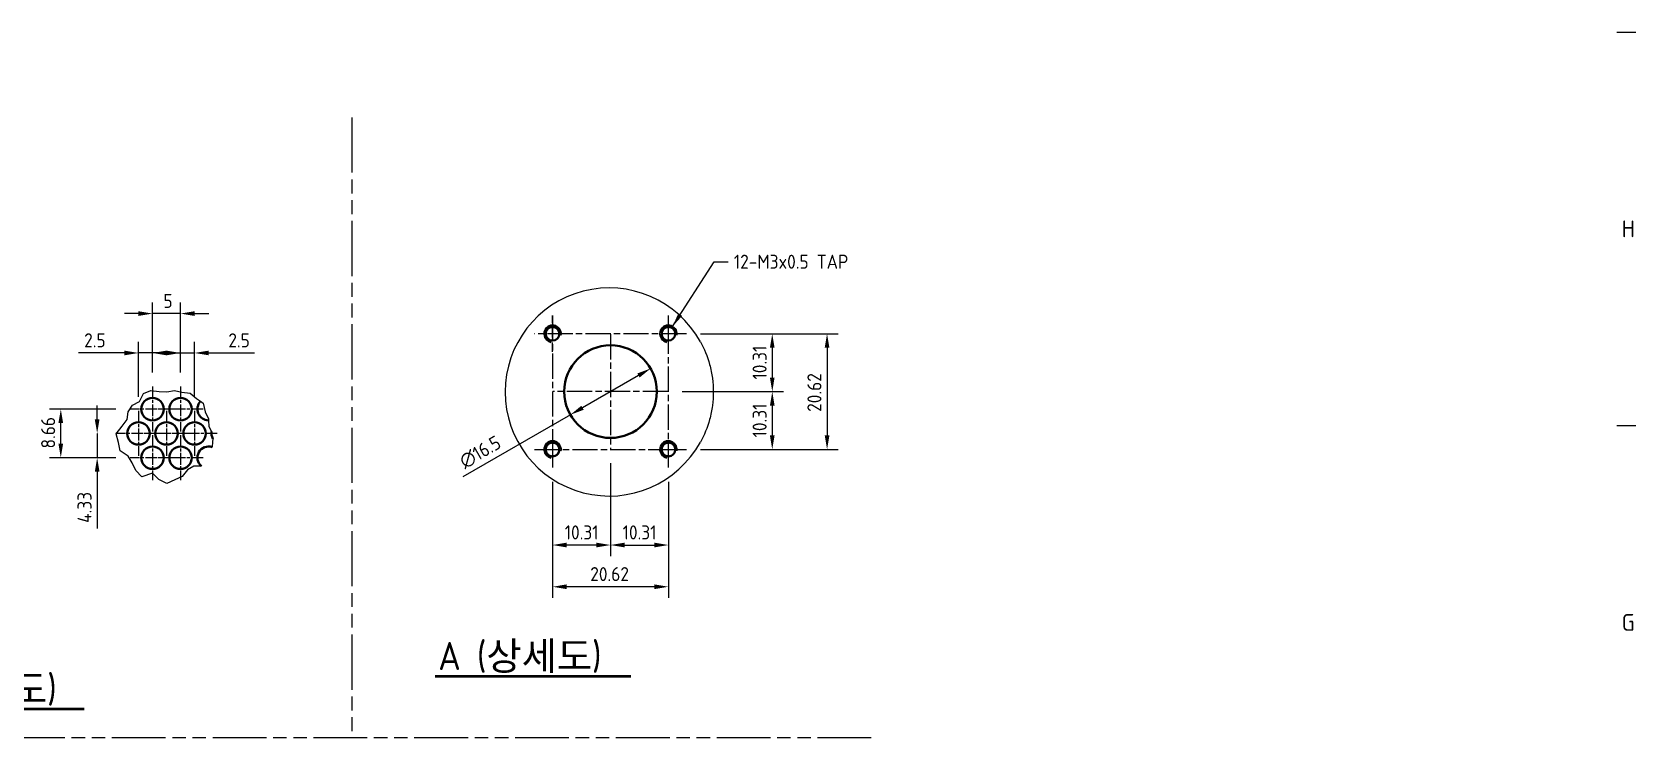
# Model space of a CAD drawing. Header units: millimetres. Extents: x 0 to 2378, y 0 to 1682.
# Drawn here: x 1774 to 2345, y 870 to 1121 of the extents above; entities that cross this region are included whole.
import ezdxf

# ---------------------------------------------------------------- set-up
doc = ezdxf.new("R2010")
doc.units = ezdxf.units.MM
doc.header["$LTSCALE"] = 2
doc.linetypes.add('CHAIN', pattern=[0.3543, 0.2362, -0.0295, 0.0591, -0.0295])
doc.linetypes.add('DOUBLE_DASH_CHAIN', pattern=[1.2403, 0.6614, -0.0827, 0.1654, -0.0827, 0.1654, -0.0827])
doc.layers.get('0').update_dxf_attribs({"color": 3, "lineweight": 25})
for name, color, linetype, lineweight in [('가시적인 것(ISO)', 3, 'Continuous', 40), ('가시적인 좁은 것(ISO)', 3, 'Continuous', 35), ('경계(ISO)', 7, 'Continuous', 25), ('기호(ISO)', 5, 'Continuous', 25), ('끊기 선(JIS)', 7, 'Continuous', 25), ('스케치 형상(ISO)', 3, 'Continuous', 25), ('중심 표식(ISO)', 1, 'Continuous', 25), ('중심선(ISO)', 1, 'Continuous', 25), ('치수(ISO)', 2, 'Continuous', 25)]:
    doc.layers.add(name, color=color, linetype=linetype, lineweight=lineweight)
doc.styles.add('문자 텍스트_PSTEK_POSCO', font='isocp.shx')
doc.styles.add('치수 텍스트_PSTEK_POSCO', font='isocp.shx')
doc.styles.add('텍스트 스타일512', font='isocp.shx')
doc.dimstyles.new('치수_PSTEK_POSCO', dxfattribs={"dimscale": 2, "dimtxt": 2.5, "dimasz": 2.5, "dimexe": 2, "dimexo": 2.5, "dimgap": 1, "dimtad": 1, "dimrnd": 1e-08, "dimdsep": 46, "dimtxsty": '치수 텍스트_PSTEK_POSCO', "dimcen": 0.09, "dimdle": 10, "dimclrd": 7, "dimclre": 7, "dimclrt": 2, "dimadec": 1, "dimazin": 2, "dimtfac": 1, "dimtmove": 0, "dimatfit": 3, "dimfxl": 0, "dimtolj": 1, "dimlwd": -1, "dimlwe": -1, "dimarcsym": 0})
doc.dimstyles.new('치수_PSTEK_POSCO$7', dxfattribs={"dimscale": 2, "dimtxt": 2.5, "dimasz": 2.5, "dimexe": 2, "dimexo": 2.5, "dimgap": 1, "dimtad": 1, "dimrnd": 1e-08, "dimdsep": 46, "dimtxsty": '치수 텍스트_PSTEK_POSCO', "dimcen": 0.09, "dimdle": 10, "dimclrd": 7, "dimclre": 7, "dimclrt": 2, "dimadec": 1, "dimazin": 2, "dimtfac": 1, "dimtmove": 0, "dimatfit": 3, "dimfxl": 0, "dimtolj": 1, "dimlwd": -1, "dimlwe": -1, "dimarcsym": 0})

# ---------------------------------------------------------------- blocks, each defined once
blk = doc.blocks.new('경계 Default Border')
at = {"layer": '경계(ISO)'}
for p, q in [((1169, 560.67), (1172.4, 560.67)), ((1169, 490.58), (1172.4, 490.58))]:
    blk.add_line(p, q, dxfattribs=at)
at = {"layer": '경계(ISO)', "color": 2, "char_height": 3, "attachment_point": 7, "style": '문자 텍스트_PSTEK_POSCO'}
for s, insert in [('H', (1169.88, 524.12)), ('G', (1169.88, 454.01))]:
    blk.add_mtext(s, dxfattribs=dict(at, insert=insert))
blk = doc.blocks.new('*D99')
at = {"layer": 'Defpoints', "color": 0}
for p in [(1811.62, 978.35), (1796.92, 969.69), (1808.62, 969.69)]:
    blk.add_point(p, dxfattribs=at)
at = {"layer": '치수(ISO)', "color": 7}
for p, q in [((1796.92, 983.35), (1796.92, 988.35)), ((1796.92, 978.35), (1796.92, 969.69)), ((1803.62, 969.69), (1792.92, 969.69)), ((1796.92, 964.69), (1796.92, 944.48))]:
    blk.add_line(p, q, dxfattribs=at)
for points in [[(1796.08, 983.35), (1797.75, 983.35), (1796.92, 978.35)], [(1796.08, 964.69), (1797.75, 964.69), (1796.92, 969.69)]]:
    blk.add_solid(points, dxfattribs=at)
at = {"layer": '치수(ISO)', "color": 2, "insert": (1792.42, 946.48), "char_height": 5, "attachment_point": 4, "rotation": 90, "style": '치수 텍스트_PSTEK_POSCO'}
blk.add_mtext('\\A1;4.33', dxfattribs=at)
blk = doc.blocks.new('*D100')
at = {"layer": 'Defpoints', "color": 0}
for p in [(1783.97, 987.01), (1808.62, 987.01), (1808.62, 969.69)]:
    blk.add_point(p, dxfattribs=at)
at = {"layer": '치수(ISO)', "color": 7}
for p, q in [((1803.62, 987.01), (1779.97, 987.01)), ((1783.97, 974.69), (1783.97, 982.01)), ((1803.62, 969.69), (1779.97, 969.69))]:
    blk.add_line(p, q, dxfattribs=at)
for points in [[(1783.13, 982.01), (1784.8, 982.01), (1783.97, 987.01)], [(1783.13, 974.69), (1784.8, 974.69), (1783.97, 969.69)]]:
    blk.add_solid(points, dxfattribs=at)
at = {"layer": '치수(ISO)', "color": 2, "insert": (1779.47, 972.98), "char_height": 5, "attachment_point": 4, "rotation": 90, "style": '치수 텍스트_PSTEK_POSCO'}
blk.add_mtext('\\A1;8.66', dxfattribs=at)
blk = doc.blocks.new('*D101')
at = {"layer": 'Defpoints', "color": 0}
for p in [(1816.62, 1007.01), (1816.62, 995.01), (1811.62, 986.35)]:
    blk.add_point(p, dxfattribs=at)
at = {"layer": '치수(ISO)', "color": 7}
for p, q in [((1811.62, 991.35), (1811.62, 1011.01)), ((1816.62, 1000.01), (1816.62, 1011.01)), ((1806.62, 1007.01), (1790.28, 1007.01)), ((1816.62, 1007.01), (1811.62, 1007.01)), ((1821.62, 1007.01), (1826.62, 1007.01))]:
    blk.add_line(p, q, dxfattribs=at)
for points in [[(1806.62, 1007.84), (1806.62, 1006.18), (1811.62, 1007.01)], [(1821.62, 1007.84), (1821.62, 1006.18), (1816.62, 1007.01)]]:
    blk.add_solid(points, dxfattribs=at)
at = {"layer": '치수(ISO)', "color": 2, "insert": (1792.28, 1011.51), "char_height": 5, "attachment_point": 4, "style": '치수 텍스트_PSTEK_POSCO'}
blk.add_mtext('\\A1;2.5', dxfattribs=at)
blk = doc.blocks.new('*D102')
at = {"layer": 'Defpoints', "color": 0}
for p in [(1816.62, 1021.04), (1816.62, 995.01), (1826.62, 995.01)]:
    blk.add_point(p, dxfattribs=at)
at = {"layer": '치수(ISO)', "color": 7}
for p, q in [((1816.62, 1000.01), (1816.62, 1025.04)), ((1826.62, 1000.01), (1826.62, 1025.04)), ((1811.62, 1021.04), (1806.62, 1021.04)), ((1826.62, 1021.04), (1816.62, 1021.04)), ((1831.62, 1021.04), (1836.62, 1021.04))]:
    blk.add_line(p, q, dxfattribs=at)
for points in [[(1811.62, 1021.87), (1811.62, 1020.2), (1816.62, 1021.04)], [(1831.62, 1021.87), (1831.62, 1020.2), (1826.62, 1021.04)]]:
    blk.add_solid(points, dxfattribs=at)
at = {"layer": '치수(ISO)', "color": 2, "insert": (1820.51, 1025.54), "char_height": 5, "attachment_point": 4, "style": '치수 텍스트_PSTEK_POSCO'}
blk.add_mtext('\\A1;5', dxfattribs=at)
blk = doc.blocks.new('*D103')
at = {"layer": 'Defpoints', "color": 0}
for p in [(1826.62, 1007.01), (1826.62, 995.01), (1831.62, 986.35)]:
    blk.add_point(p, dxfattribs=at)
at = {"layer": '치수(ISO)', "color": 7}
for p, q in [((1826.62, 1000.01), (1826.62, 1011.01)), ((1831.62, 991.35), (1831.62, 1011.01)), ((1821.62, 1007.01), (1816.62, 1007.01)), ((1826.62, 1007.01), (1831.62, 1007.01)), ((1836.62, 1007.01), (1852.95, 1007.01))]:
    blk.add_line(p, q, dxfattribs=at)
for points in [[(1821.62, 1007.84), (1821.62, 1006.18), (1826.62, 1007.01)], [(1836.62, 1007.84), (1836.62, 1006.18), (1831.62, 1007.01)]]:
    blk.add_solid(points, dxfattribs=at)
at = {"layer": '치수(ISO)', "color": 2, "insert": (1843.62, 1011.51), "char_height": 5, "attachment_point": 4, "style": '치수 텍스트_PSTEK_POSCO'}
blk.add_mtext('\\A1;2.5', dxfattribs=at)
blk = doc.blocks.new('*D104')
at = {"layer": 'Defpoints', "color": 0}
for p in [(2006.78, 1013.86), (2006.78, 972.62), (2056.8, 972.62)]:
    blk.add_point(p, dxfattribs=at)
at = {"layer": '치수(ISO)', "color": 7}
for p, q in [((2011.78, 1013.86), (2060.8, 1013.86)), ((2056.8, 1008.86), (2056.8, 977.62)), ((2011.78, 972.62), (2060.8, 972.62))]:
    blk.add_line(p, q, dxfattribs=at)
for points in [[(2055.97, 1008.86), (2057.64, 1008.86), (2056.8, 1013.86)], [(2055.97, 977.62), (2057.64, 977.62), (2056.8, 972.62)]]:
    blk.add_solid(points, dxfattribs=at)
at = {"layer": '치수(ISO)', "color": 2, "insert": (2052.3, 986.03), "char_height": 5, "attachment_point": 4, "rotation": 90, "style": '치수 텍스트_PSTEK_POSCO'}
blk.add_mtext('\\A1;20.62', dxfattribs=at)
blk = doc.blocks.new('*D105')
at = {"layer": 'Defpoints', "color": 0}
for p in [(1959.08, 966.16), (2000.32, 966.16), (1959.08, 923.72)]:
    blk.add_point(p, dxfattribs=at)
at = {"layer": '치수(ISO)', "color": 7}
for p, q in [((1959.08, 961.16), (1959.08, 919.72)), ((2000.32, 961.16), (2000.32, 919.72)), ((1995.32, 923.72), (1964.08, 923.72))]:
    blk.add_line(p, q, dxfattribs=at)
for points in [[(1964.08, 924.56), (1964.08, 922.89), (1959.08, 923.72)], [(1995.32, 924.56), (1995.32, 922.89), (2000.32, 923.72)]]:
    blk.add_solid(points, dxfattribs=at)
at = {"layer": '치수(ISO)', "color": 2, "insert": (1972.48, 928.23), "char_height": 5, "attachment_point": 4, "style": '치수 텍스트_PSTEK_POSCO'}
blk.add_mtext('\\A1;20.62', dxfattribs=at)
blk = doc.blocks.new('*D106')
at = {"layer": 'Defpoints', "color": 0}
for p in [(2006.78, 1013.86), (2000.2, 993.24), (2037.29, 993.24)]:
    blk.add_point(p, dxfattribs=at)
at = {"layer": '치수(ISO)', "color": 7}
for p, q in [((2011.78, 1013.86), (2041.29, 1013.86)), ((2037.29, 1008.86), (2037.29, 998.24)), ((2005.2, 993.24), (2041.29, 993.24))]:
    blk.add_line(p, q, dxfattribs=at)
for points in [[(2036.46, 1008.86), (2038.12, 1008.86), (2037.29, 1013.86)], [(2036.46, 998.24), (2038.12, 998.24), (2037.29, 993.24)]]:
    blk.add_solid(points, dxfattribs=at)
at = {"layer": '치수(ISO)', "color": 2, "insert": (2032.79, 997.55), "char_height": 5, "attachment_point": 4, "rotation": 90, "style": '치수 텍스트_PSTEK_POSCO'}
blk.add_mtext('\\A1;10.31', dxfattribs=at)
blk = doc.blocks.new('*D107')
at = {"layer": 'Defpoints', "color": 0}
for p in [(2000.2, 993.24), (2006.78, 972.62), (2037.29, 972.62)]:
    blk.add_point(p, dxfattribs=at)
at = {"layer": '치수(ISO)', "color": 7}
for p, q in [((2005.2, 993.24), (2041.29, 993.24)), ((2037.29, 988.24), (2037.29, 977.62)), ((2011.78, 972.62), (2041.29, 972.62))]:
    blk.add_line(p, q, dxfattribs=at)
for points in [[(2036.46, 988.24), (2038.12, 988.24), (2037.29, 993.24)], [(2036.46, 977.62), (2038.12, 977.62), (2037.29, 972.62)]]:
    blk.add_solid(points, dxfattribs=at)
at = {"layer": '치수(ISO)', "color": 2, "insert": (2032.79, 976.93), "char_height": 5, "attachment_point": 4, "rotation": 90, "style": '치수 텍스트_PSTEK_POSCO'}
blk.add_mtext('\\A1;10.31', dxfattribs=at)
blk = doc.blocks.new('*D108')
at = {"layer": 'Defpoints', "color": 0}
for p in [(1979.7, 972.74), (2000.32, 966.16), (2000.32, 938.59)]:
    blk.add_point(p, dxfattribs=at)
at = {"layer": '치수(ISO)', "color": 7}
for p, q in [((1979.7, 967.74), (1979.7, 934.59)), ((2000.32, 961.16), (2000.32, 934.59)), ((1984.7, 938.59), (1995.32, 938.59))]:
    blk.add_line(p, q, dxfattribs=at)
for points in [[(1984.7, 939.43), (1984.7, 937.76), (1979.7, 938.59)], [(1995.32, 939.43), (1995.32, 937.76), (2000.32, 938.59)]]:
    blk.add_solid(points, dxfattribs=at)
at = {"layer": '치수(ISO)', "color": 2, "insert": (1984.01, 943.09), "char_height": 5, "attachment_point": 4, "style": '치수 텍스트_PSTEK_POSCO'}
blk.add_mtext('\\A1;10.31', dxfattribs=at)
blk = doc.blocks.new('*D109')
at = {"layer": 'Defpoints', "color": 0}
for p in [(1979.7, 972.74), (1959.08, 966.16), (1959.08, 938.59)]:
    blk.add_point(p, dxfattribs=at)
at = {"layer": '치수(ISO)', "color": 7}
for p, q in [((1979.7, 967.74), (1979.7, 934.59)), ((1959.08, 961.16), (1959.08, 934.59)), ((1974.7, 938.59), (1964.08, 938.59))]:
    blk.add_line(p, q, dxfattribs=at)
for points in [[(1964.08, 939.43), (1964.08, 937.76), (1959.08, 938.59)], [(1974.7, 939.43), (1974.7, 937.76), (1979.7, 938.59)]]:
    blk.add_solid(points, dxfattribs=at)
at = {"layer": '치수(ISO)', "color": 2, "insert": (1963.39, 943.09), "char_height": 5, "attachment_point": 4, "style": '치수 텍스트_PSTEK_POSCO'}
blk.add_mtext('\\A1;10.31', dxfattribs=at)
blk = doc.blocks.new('*D110')
at = {"layer": 'Defpoints', "color": 0}
for p in [(1993.99, 1001.49), (1965.41, 984.99)]:
    blk.add_point(p, dxfattribs=at)
at = {"layer": '치수(ISO)', "color": 7}
for p, q in [((1989.66, 998.99), (1969.74, 987.49)), ((1965.41, 984.99), (1927.1, 962.87))]:
    blk.add_line(p, q, dxfattribs=at)
for points in [[(1989.24, 999.71), (1990.07, 998.27), (1993.99, 1001.49)], [(1969.32, 988.21), (1970.15, 986.77), (1965.41, 984.99)]]:
    blk.add_solid(points, dxfattribs=at)
at = {"layer": '치수(ISO)', "color": 2, "insert": (1926.58, 967.77), "char_height": 5, "attachment_point": 4, "rotation": 30, "style": '치수 텍스트_PSTEK_POSCO'}
blk.add_mtext('\\A1;∅16.5', dxfattribs=at)

msp = doc.modelspace()

# ---------------------------------------------------------------- linework, layer by layer
at = {"layer": '가시적인 것(ISO)'}
for centre, radius in [((1959.076, 1013.861), 2.459), ((2000.316, 1013.861), 2.459), ((1979.696, 993.241), 16.5), ((1816.616, 987.011), 4), ((1826.616, 987.011), 4), ((1811.616, 978.351), 4), ((1821.616, 978.351), 4), ((1831.616, 978.351), 4), ((1816.616, 969.691), 4), ((1826.616, 969.691), 4), ((1959.076, 972.621), 2.459), ((2000.316, 972.621), 2.459)]:
    msp.add_circle(centre, radius, dxfattribs=at)
for centre, start, end in [((1836.616, 987.011), 136.02936, 269.24761), ((1841.616, 978.351), 169.48225, 208.20753), ((1836.616, 969.691), 71.74502, 229.97096)]:
    msp.add_arc(centre, 4, start, end, dxfattribs=at)
at = {"layer": '가시적인 좁은 것(ISO)'}
for centre in [(1959.076, 1013.861), (2000.316, 1013.861), (1959.076, 972.621), (2000.316, 972.621)]:
    msp.add_arc(centre, 3, 350, 260, dxfattribs=at)
at = {"layer": '기호(ISO)', "color": 7, "lineweight": 50}
for p, q in [((1917.296, 891.883), (1986.939, 891.883)), ((1723.749, 880.18), (1792.283, 880.18))]:
    msp.add_line(p, q, dxfattribs=at)
at = {"layer": '끊기 선(JIS)'}
for p, q in [((1813.388, 992.589), (1816.066, 993.674)), ((1816.066, 993.674), (1819.039, 993.294)), ((1808.016, 986.089), (1809.525, 988.406)), ((1809.525, 988.406), (1812.034, 989.71)), ((1812.034, 989.71), (1813.388, 992.589)), ((1819.039, 993.294), (1821.702, 993.136)), ((1821.702, 993.136), (1824.422, 993.614)), ((1824.422, 993.614), (1827.103, 993.026)), ((1827.103, 993.026), (1830.062, 992.667)), ((1830.062, 992.667), (1832.317, 990.838)), ((1832.317, 990.838), (1833.738, 989.788)), ((1833.738, 989.788), (1834.689, 989.085)), ((1834.689, 989.085), (1835.347, 986.066)), ((1805.821, 980.988), (1807.57, 983.332)), ((1807.57, 983.332), (1808.016, 986.089)), ((1835.347, 986.066), (1836.529, 983.584)), ((1836.529, 983.584), (1836.564, 983.011)), ((1836.564, 983.011), (1836.696, 980.832)), ((1803.744, 978.188), (1805.821, 980.988)), ((1804.568, 975.167), (1803.744, 978.188)), ((1836.696, 980.832), (1837.684, 979.081)), ((1805.154, 972.165), (1804.568, 975.167)), ((1807.941, 970.243), (1805.154, 972.165)), ((1838.028, 975.309), (1837.869, 973.489)), ((1838.091, 976.46), (1838.028, 975.309)), ((1809.364, 967.835), (1807.941, 970.243)), ((1810.721, 965.101), (1809.364, 967.835)), ((1812.877, 962.901), (1810.721, 965.101)), ((1829.127, 965.329), (1827.219, 963.03)), ((1831.327, 966.718), (1829.127, 965.329)), ((1834.044, 966.628), (1831.327, 966.718)), ((1816.625, 964.238), (1812.877, 962.901)), ((1818.839, 961.949), (1816.625, 964.238)), ((1821.702, 960.47), (1818.839, 961.949)), ((1824.593, 961.792), (1821.702, 960.47)), ((1827.219, 963.03), (1824.593, 961.792))]:
    msp.add_line(p, q, dxfattribs=at)
msp.add_arc((1979.24, 993.117), 37.066, 28.88124, 331.11876, dxfattribs=at)
msp.add_open_spline([(2011.696, 1011.02), (2013.06, 1008.548), (2014.201, 1005.786), (2015.432, 1001.297), (2015.767, 999.638), (2016.204, 996.338), (2016.307, 994.698), (2016.307, 991.536), (2016.204, 989.896), (2015.767, 986.597), (2015.432, 984.937), (2014.201, 980.449), (2013.06, 977.686), (2011.696, 975.214)], degree=3, knots=[0.8010745, 0.8010745, 0.8010745, 0.8010745, 1.2183331, 1.2183331, 1.4555107, 1.4555107, 1.6926882, 1.6926882, 1.9298658, 1.9298658, 2.1670434, 2.1670434, 2.584302, 2.584302, 2.584302, 2.584302], dxfattribs=at)
at = {"layer": '스케치 형상(ISO)', "color": 6, "linetype": 'DOUBLE_DASH_CHAIN', "ltscale": 14.849891}
msp.add_line((1887.544, 1090.886), (1887.544, 869.866), dxfattribs=at)
at = {"layer": '스케치 형상(ISO)', "color": 6, "linetype": 'DOUBLE_DASH_CHAIN', "ltscale": 14.46936}
msp.add_line((2072.555, 869.866), (1713.628, 869.866), dxfattribs=at)
at = {"layer": '중심 표식(ISO)', "linetype": 'CHAIN', "ltscale": 7.177189}
for p, q in [((1959.076, 1007.402), (1959.076, 1020.32)), ((2000.316, 1007.402), (2000.316, 1020.32)), ((1959.076, 979.08), (1959.076, 966.162)), ((1993.857, 972.621), (2006.775, 972.621))]:
    msp.add_line(p, q, dxfattribs=at)
at = {"layer": '중심 표식(ISO)', "linetype": 'CHAIN', "ltscale": 19.051651}
for p, q in [((1979.696, 1013.741), (1979.696, 972.741)), ((2000.196, 993.241), (1959.196, 993.241))]:
    msp.add_line(p, q, dxfattribs=at)
at = {"layer": '중심 표식(ISO)', "linetype": 'CHAIN', "ltscale": 8.88956}
for p, q in [((1816.616, 995.011), (1816.616, 979.011)), ((1826.616, 995.011), (1826.616, 979.011)), ((1824.616, 987.011), (1808.616, 987.011)), ((1811.616, 986.351), (1811.616, 970.351)), ((1834.616, 987.011), (1818.616, 987.011)), ((1821.616, 986.351), (1821.616, 970.351)), ((1831.616, 986.351), (1831.616, 970.351)), ((1819.616, 978.351), (1803.616, 978.351)), ((1829.616, 978.351), (1813.616, 978.351)), ((1816.616, 977.691), (1816.616, 961.691)), ((1839.616, 978.351), (1823.616, 978.351)), ((1826.616, 977.691), (1826.616, 961.691)), ((1824.616, 969.691), (1808.616, 969.691)), ((1834.616, 969.691), (1818.616, 969.691))]:
    msp.add_line(p, q, dxfattribs=at)
at = {"layer": '중심선(ISO)', "linetype": 'CHAIN', "ltscale": 19.051651}
for p, q in [((1959.076, 1020.32), (1959.076, 966.162)), ((2000.316, 966.162), (2000.316, 1020.32)), ((2006.775, 1013.861), (1952.617, 1013.861)), ((1952.617, 972.621), (2006.775, 972.621))]:
    msp.add_line(p, q, dxfattribs=at)

# ---------------------------------------------------------------- block references
at = {"xscale": 2, "yscale": 2, "zscale": 2}
msp.add_blockref('경계 Default Border', (0, 0), dxfattribs=at)

# ---------------------------------------------------------------- texts
at = {"layer": '기호(ISO)', "color": 2, "insert": (2023.616, 1039.521), "char_height": 5, "width": 49.39249, "attachment_point": 4, "line_spacing_factor": 0.4375, "style": '치수 텍스트_PSTEK_POSCO'}
msp.add_mtext('{12-M3x0.5 TAP}', dxfattribs=at)
at = {"layer": '기호(ISO)', "color": 7, "char_height": 10, "attachment_point": 7, "style": '텍스트 스타일512'}
for s, insert in [('A (상세도)', (1918.344, 892.989)), ('B (상세도)', (1724.789, 881.285))]:
    msp.add_mtext(s, dxfattribs=dict(at, insert=insert))

# ---------------------------------------------------------------- dimensions: what is measured, and where the dimension line sits
at = {"layer": '치수(ISO)', "color": 7}
for base, p1, p2, angle, override, picture, middle in [((1816.616, 1021.035), (1826.616, 995.011), (1816.616, 995.011), 180, {"dimdec": 2, "dimlfac": 0.5, "dimtp": 0, "dimtm": 0, "dimtdec": 2, "dimtofl": 1, "dimatfit": 1}, '*D102', (1821.616, 1021.035)), ((1816.616, 1007.011), (1811.616, 986.351), (1816.616, 995.011), 180, {"dimdec": 2, "dimlfac": 0.5, "dimtp": 0, "dimtm": 0, "dimtdec": 2, "dimtofl": 1, "dimatfit": 1}, '*D101', (1795.949, 1007.011)), ((1826.616, 1007.011), (1831.616, 986.351), (1826.616, 995.011), 180, {"dimdec": 2, "dimlfac": 0.5, "dimtp": 0, "dimtm": 0, "dimtdec": 2, "dimtofl": 1, "dimatfit": 1}, '*D103', (1847.283, 1007.011)), ((2037.29, 993.241), (2006.775, 1013.861), (2000.196, 993.241), 90, {"dimdec": 2, "dimlfac": 0.5, "dimtp": 0, "dimtm": 0, "dimtdec": 2, "dimtofl": 0, "dimatfit": 1}, '*D106', (2037.29, 1003.551)), ((2056.804, 972.621), (2006.775, 1013.861), (2006.775, 972.621), 90, {"dimdec": 2, "dimlfac": 0.5, "dimtp": 0, "dimtm": 0, "dimtdec": 2, "dimtofl": 0, "dimatfit": 1}, '*D104', (2056.804, 993.241)), ((2037.29, 972.621), (2000.196, 993.241), (2006.775, 972.621), 90, {"dimdec": 2, "dimlfac": 0.5, "dimtp": 0, "dimtm": 0, "dimtdec": 2, "dimtofl": 0, "dimatfit": 1}, '*D107', (2037.29, 982.931)), ((1796.915, 969.691), (1811.616, 978.351), (1808.616, 969.691), 90, {"dimdec": 2, "dimlfac": 0.5, "dimse1": 1, "dimtp": 0, "dimtm": 0, "dimtdec": 2, "dimtofl": 1, "dimatfit": 1}, '*D99', (1796.915, 952.087)), ((1783.967, 987.011), (1808.616, 969.691), (1808.616, 987.011), 90, {"dimdec": 2, "dimlfac": 0.5, "dimtp": 0, "dimtm": 0, "dimtdec": 2, "dimtofl": 0, "dimatfit": 1}, '*D100', (1783.967, 978.351)), ((1959.076, 938.593), (1979.696, 972.741), (1959.076, 966.162), 180, {"dimdec": 2, "dimlfac": 0.5, "dimtp": 0, "dimtm": 0, "dimtdec": 2, "dimtofl": 0, "dimatfit": 1}, '*D109', (1969.386, 938.593)), ((2000.316, 938.593), (1979.696, 972.741), (2000.316, 966.162), 180, {"dimdec": 2, "dimlfac": 0.5, "dimtp": 0, "dimtm": 0, "dimtdec": 2, "dimtofl": 0, "dimatfit": 1}, '*D108', (1990.006, 938.593)), ((1959.076, 923.725), (2000.316, 966.162), (1959.076, 966.162), 180, {"dimdec": 2, "dimlfac": 0.5, "dimtp": 0, "dimtm": 0, "dimtdec": 2, "dimtofl": 0, "dimatfit": 1}, '*D105', (1979.696, 923.725))]:
    dim = msp.add_linear_dim(base=base, p1=p1, p2=p2, angle=angle, dimstyle='치수_PSTEK_POSCO', override=override, dxfattribs=at)
    dim.commit()
    dim.dimension.update_dxf_attribs({"geometry": picture, "text_midpoint": middle, "dimtype": 160})
dim = msp.add_diameter_dim_2p(p1=(1993.986, 1001.491), p2=(1965.407, 984.991), dimstyle='치수_PSTEK_POSCO', override={"dimdec": 2, "dimlfac": 0.5, "dimtp": 0, "dimtm": 0, "dimtdec": 2, "dimatfit": 2}, dxfattribs=at)
dim.commit()
dim.dimension.update_dxf_attribs({"geometry": '*D110', "text_midpoint": (1934.984, 967.426), "dimtype": 163})

# ---------------------------------------------------------------- leaders
at = {"layer": '기호(ISO)', "color": 7, "annotation_type": 0, "has_hookline": 1, "hookline_direction": 0, "text_width": 42.5}
msp.add_leader([(2001.816, 1016.459), (2016.616, 1039.521), (2021.616, 1039.521)], dimstyle='치수_PSTEK_POSCO$7', override={"dimtad": 0}, dxfattribs=at)

doc.saveas('drawing.dxf')
